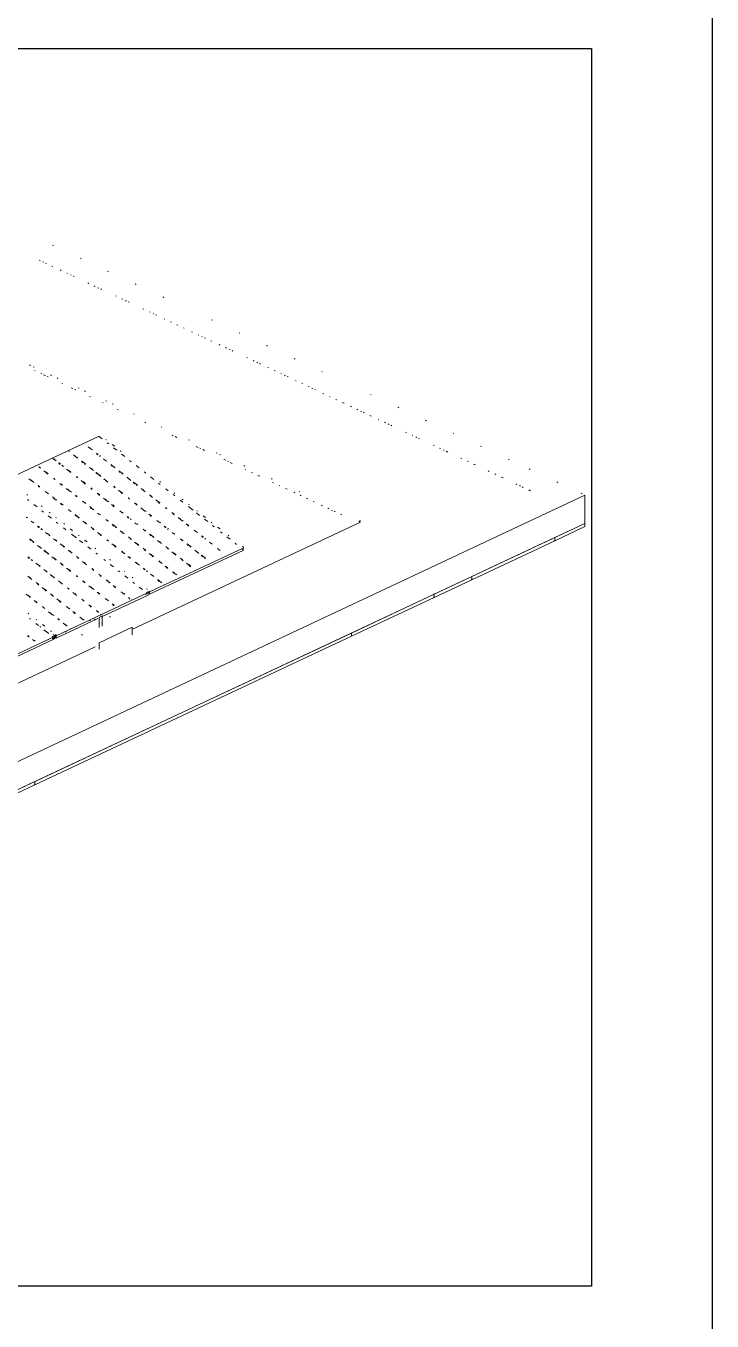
# Paper-space layout '03 3D Building and Roof' of a CAD drawing. Header units: millimetres. Extents: x 5 to 415, y 5 to 292.
# Drawn here: x 306.6 to 335, y 55.9 to 109.6 of the extents above; entities that cross this region are included whole.
import ezdxf

# ---------------------------------------------------------------- set-up
doc = ezdxf.new("R2010")
doc.units = ezdxf.units.MM
doc.layers.add('EXISTING', color=7, linetype='Continuous')
doc.layers.add('FRAME', color=7, linetype='Continuous')
picture_1 = doc.add_image_def('image3.png', size_in_pixel=(1577, 763))

# ---------------------------------------------------------------- blocks, each defined once
blk = doc.blocks.new('SHEET_03')
at = {"layer": 'EXISTING', "color": 250, "lineweight": 9}
for p, q in [((307.705, 100.477), (307.667, 100.494)), ((307.111, 99.876), (307.149, 99.858)), ((308.847, 99.94), (308.809, 99.958)), ((307.263, 99.805), (307.301, 99.787)), ((307.378, 99.751), (307.416, 99.733)), ((307.644, 99.626), (307.682, 99.608)), ((307.987, 99.465), (308.025, 99.447)), ((308.253, 99.34), (308.291, 99.322)), ((309.989, 99.404), (309.951, 99.422)), ((308.405, 99.268), (308.443, 99.251)), ((308.52, 99.215), (308.558, 99.197)), ((309.129, 98.929), (309.167, 98.911)), ((309.395, 98.804), (309.433, 98.786)), ((311.131, 98.868), (311.093, 98.886)), ((309.547, 98.732), (309.585, 98.714)), ((309.662, 98.679), (309.7, 98.661)), ((310.271, 98.393), (310.309, 98.375)), ((310.537, 98.268), (310.575, 98.25)), ((312.273, 98.332), (312.235, 98.35)), ((310.689, 98.196), (310.727, 98.178)), ((310.804, 98.142), (310.842, 98.125)), ((311.413, 97.857), (311.451, 97.839)), ((311.679, 97.731), (311.717, 97.714)), ((311.831, 97.66), (311.869, 97.642)), ((311.946, 97.606), (311.984, 97.588)), ((312.288, 97.446), (312.326, 97.428)), ((312.555, 97.32), (312.593, 97.303)), ((312.821, 97.195), (312.859, 97.177)), ((314.291, 97.385), (314.253, 97.403)), ((313.088, 97.07), (313.126, 97.052)), ((313.43, 96.909), (313.468, 96.891)), ((313.697, 96.784), (313.735, 96.766)), ((313.849, 96.713), (313.887, 96.695)), ((313.963, 96.659), (314.001, 96.641)), ((315.433, 96.849), (315.395, 96.867)), ((314.23, 96.534), (314.268, 96.516)), ((314.572, 96.373), (314.61, 96.355)), ((314.839, 96.248), (314.877, 96.23)), ((314.991, 96.177), (315.029, 96.159)), ((315.105, 96.123), (315.143, 96.105)), ((316.575, 96.313), (316.537, 96.33)), ((306.748, 95.511), (306.71, 95.529)), ((315.714, 95.837), (315.752, 95.819)), ((315.981, 95.712), (316.019, 95.694)), ((316.133, 95.64), (316.171, 95.623)), ((316.247, 95.587), (316.285, 95.569)), ((317.717, 95.776), (317.679, 95.794)), ((306.901, 95.439), (306.863, 95.457)), ((306.913, 95.302), (306.951, 95.284)), ((307.18, 95.176), (307.218, 95.158)), ((307.294, 95.123), (307.37, 95.087)), ((307.446, 95.051), (307.485, 95.033)), ((307.625, 95.099), (307.587, 95.117)), ((307.892, 94.974), (307.854, 94.992)), ((316.59, 95.426), (316.628, 95.408)), ((316.856, 95.301), (316.894, 95.283)), ((317.123, 95.176), (317.161, 95.158)), ((317.275, 95.104), (317.313, 95.086)), ((317.389, 95.051), (317.427, 95.033)), ((318.859, 95.24), (318.821, 95.258)), ((308.056, 94.765), (308.095, 94.747)), ((308.438, 94.586), (308.514, 94.55)), ((308.59, 94.514), (308.628, 94.496)), ((308.769, 94.562), (308.731, 94.58)), ((309.036, 94.437), (308.998, 94.455)), ((317.732, 94.89), (317.77, 94.872)), ((317.998, 94.765), (318.036, 94.747)), ((318.265, 94.64), (318.303, 94.622)), ((318.417, 94.568), (318.455, 94.55)), ((318.531, 94.515), (318.569, 94.497)), ((309.2, 94.228), (309.238, 94.21)), ((309.734, 93.977), (309.772, 93.959)), ((309.913, 94.025), (309.874, 94.043)), ((310.179, 93.9), (310.141, 93.918)), ((318.874, 94.354), (318.912, 94.336)), ((319.14, 94.229), (319.178, 94.211)), ((319.407, 94.104), (319.445, 94.086)), ((319.673, 93.978), (319.749, 93.943)), ((320.876, 94.293), (320.838, 94.311)), ((310.344, 93.691), (310.382, 93.673)), ((311.056, 93.488), (311.018, 93.506)), ((320.016, 93.818), (320.054, 93.8)), ((320.282, 93.692), (320.32, 93.675)), ((320.435, 93.621), (320.473, 93.603)), ((320.549, 93.567), (320.587, 93.549)), ((320.815, 93.442), (320.891, 93.407)), ((322.018, 93.757), (321.98, 93.775)), ((311.488, 93.154), (311.526, 93.136)), ((312.2, 92.951), (312.162, 92.969)), ((321.158, 93.281), (321.196, 93.264)), ((321.424, 93.156), (321.462, 93.138)), ((321.577, 93.085), (321.615, 93.067)), ((321.691, 93.031), (321.729, 93.013)), ((323.16, 93.221), (323.122, 93.239)), ((305.794, 90.799), (309.593, 92.582)), ((309.597, 92.569), (309.73, 92.464)), ((309.908, 92.422), (309.875, 92.448)), ((312.631, 92.617), (312.67, 92.599)), ((312.746, 92.563), (312.822, 92.527)), ((313.344, 92.414), (313.306, 92.432)), ((322.3, 92.745), (322.338, 92.727)), ((322.566, 92.62), (322.605, 92.602)), ((322.719, 92.549), (322.757, 92.531)), ((322.833, 92.495), (322.871, 92.477)), ((324.303, 92.685), (324.264, 92.702)), ((308.375, 91.941), (308.342, 91.967)), ((308.609, 91.757), (308.542, 91.81)), ((308.563, 91.778), (308.696, 91.673)), ((309.142, 92.133), (309.276, 92.029)), ((309.221, 92.087), (309.188, 92.113)), ((309.321, 92.008), (309.288, 92.035)), ((309.555, 91.825), (309.488, 91.878)), ((309.539, 91.806), (309.506, 91.832)), ((309.509, 91.846), (309.542, 91.819)), ((309.655, 91.747), (309.621, 91.773)), ((309.93, 92.307), (309.997, 92.255)), ((310.242, 92.16), (310.142, 92.239)), ((310.197, 92.098), (310.33, 91.993)), ((310.508, 91.951), (310.475, 91.977)), ((310.53, 91.836), (310.663, 91.731)), ((313.623, 92.151), (313.699, 92.116)), ((313.775, 92.08), (313.813, 92.062)), ((313.889, 92.026), (313.966, 91.99)), ((314.487, 91.877), (314.449, 91.895)), ((314.64, 91.806), (314.602, 91.824)), ((323.442, 92.209), (323.48, 92.191)), ((323.708, 92.084), (323.747, 92.066)), ((323.861, 92.013), (323.899, 91.995)), ((323.975, 91.959), (324.051, 91.923)), ((325.445, 92.148), (325.406, 92.166)), ((307.104, 91.302), (307.171, 91.25)), ((307.147, 91.268), (307.113, 91.294)), ((307.15, 91.282), (307.116, 91.308)), ((307.683, 91.657), (307.817, 91.553)), ((307.763, 91.611), (307.729, 91.637)), ((307.917, 91.474), (307.983, 91.422)), ((307.996, 91.428), (307.929, 91.48)), ((307.98, 91.408), (307.947, 91.435)), ((308.05, 91.37), (308.117, 91.317)), ((308.093, 91.336), (308.059, 91.362)), ((308.096, 91.349), (308.062, 91.376)), ((308.709, 91.679), (308.675, 91.705)), ((308.863, 91.542), (308.929, 91.49)), ((309.042, 91.417), (308.875, 91.548)), ((308.926, 91.476), (308.893, 91.502)), ((308.996, 91.438), (309.029, 91.411)), ((309.039, 91.404), (309.005, 91.43)), ((309.196, 91.281), (309.363, 91.15)), ((309.308, 91.208), (309.275, 91.234)), ((309.609, 91.767), (309.642, 91.741)), ((309.775, 91.636), (309.875, 91.558)), ((309.921, 91.538), (309.888, 91.564)), ((310.155, 91.354), (310.088, 91.407)), ((310.139, 91.335), (310.106, 91.361)), ((310.109, 91.375), (310.242, 91.27)), ((310.255, 91.276), (310.221, 91.302)), ((310.863, 91.574), (310.93, 91.522)), ((311.13, 91.365), (311.263, 91.261)), ((314.766, 91.614), (314.843, 91.579)), ((314.919, 91.543), (314.957, 91.525)), ((315.033, 91.489), (315.109, 91.453)), ((315.631, 91.34), (315.593, 91.358)), ((324.584, 91.673), (324.622, 91.655)), ((324.85, 91.548), (324.889, 91.53)), ((325.117, 91.423), (325.193, 91.387)), ((326.587, 91.612), (326.549, 91.63)), ((306.691, 90.815), (306.858, 90.685)), ((306.804, 90.743), (306.77, 90.769)), ((307.304, 91.145), (307.471, 91.014)), ((307.483, 91.02), (307.383, 91.098)), ((307.467, 91), (307.434, 91.027)), ((307.704, 90.831), (307.77, 90.779)), ((307.75, 90.811), (307.716, 90.837)), ((308.25, 91.213), (308.417, 91.082)), ((308.429, 91.088), (308.329, 91.166)), ((308.413, 91.068), (308.38, 91.094)), ((308.426, 91.074), (308.393, 91.1)), ((308.65, 90.899), (308.716, 90.847)), ((308.693, 90.865), (308.659, 90.891)), ((308.696, 90.879), (308.662, 90.905)), ((308.85, 90.742), (309.016, 90.611)), ((309.463, 91.071), (309.529, 91.019)), ((309.642, 90.946), (309.475, 91.077)), ((309.526, 91.005), (309.493, 91.032)), ((309.596, 90.967), (309.663, 90.914)), ((309.639, 90.933), (309.605, 90.959)), ((309.796, 90.81), (309.962, 90.679)), ((309.908, 90.737), (309.875, 90.763)), ((310.409, 91.139), (310.475, 91.087)), ((310.588, 91.014), (310.421, 91.145)), ((310.472, 91.073), (310.439, 91.099)), ((310.542, 91.035), (310.575, 91.009)), ((310.585, 91.001), (310.551, 91.027)), ((310.742, 90.878), (310.909, 90.747)), ((310.854, 90.805), (310.821, 90.831)), ((311.463, 91.104), (311.53, 91.051)), ((311.73, 90.894), (311.863, 90.79)), ((315.643, 91.203), (315.681, 91.185)), ((315.91, 91.078), (315.948, 91.06)), ((316.177, 90.952), (316.253, 90.916)), ((316.775, 90.803), (316.737, 90.821)), ((325.726, 91.137), (325.764, 91.119)), ((325.993, 91.012), (326.031, 90.994)), ((326.259, 90.887), (326.335, 90.851)), ((327.462, 91.201), (327.424, 91.219)), ((306.904, 90.664), (306.87, 90.69)), ((307.137, 90.481), (307.07, 90.533)), ((307.121, 90.462), (307.088, 90.488)), ((307.091, 90.501), (307.124, 90.475)), ((307.358, 90.292), (307.458, 90.214)), ((307.503, 90.193), (307.47, 90.22)), ((307.97, 90.622), (308.07, 90.543)), ((308.083, 90.549), (308.016, 90.601)), ((308.067, 90.53), (308.034, 90.556)), ((308.237, 90.412), (308.404, 90.282)), ((308.349, 90.34), (308.316, 90.366)), ((308.449, 90.261), (308.416, 90.287)), ((309.029, 90.617), (308.929, 90.695)), ((309.013, 90.597), (308.98, 90.624)), ((309.25, 90.428), (309.316, 90.376)), ((309.292, 90.394), (309.259, 90.42)), ((309.296, 90.408), (309.262, 90.434)), ((309.516, 90.219), (309.616, 90.14)), ((309.629, 90.146), (309.562, 90.198)), ((310.196, 90.496), (310.262, 90.444)), ((310.239, 90.462), (310.205, 90.488)), ((310.242, 90.476), (310.208, 90.502)), ((310.396, 90.339), (310.562, 90.208)), ((310.575, 90.214), (310.475, 90.293)), ((310.559, 90.194), (310.526, 90.221)), ((311.009, 90.668), (311.075, 90.616)), ((311.188, 90.544), (311.021, 90.674)), ((311.072, 90.602), (311.039, 90.629)), ((311.142, 90.564), (311.175, 90.538)), ((311.185, 90.53), (311.151, 90.556)), ((311.342, 90.407), (311.508, 90.276)), ((311.454, 90.334), (311.421, 90.36)), ((312.063, 90.633), (312.13, 90.58)), ((312.141, 90.669), (312.108, 90.696)), ((312.363, 90.397), (312.463, 90.319)), ((312.663, 90.162), (312.73, 90.11)), ((312.741, 90.199), (312.708, 90.225)), ((316.787, 90.666), (316.825, 90.648)), ((317.054, 90.541), (317.092, 90.523)), ((317.321, 90.415), (317.397, 90.379)), ((317.664, 90.254), (317.702, 90.236)), ((317.919, 90.266), (317.881, 90.284)), ((326.868, 90.601), (326.906, 90.583)), ((327.02, 90.529), (327.058, 90.511)), ((327.135, 90.476), (327.173, 90.458)), ((327.401, 90.35), (327.477, 90.315)), ((328.604, 90.665), (328.566, 90.683)), ((329.609, 90.193), (329.568, 90.212)), ((263.229, 58.915), (329.731, 90.136)), ((306.631, 90.131), (306.598, 90.157)), ((306.624, 89.961), (306.691, 89.908)), ((306.891, 89.751), (307.024, 89.647)), ((307.231, 89.66), (307.198, 89.686)), ((307.737, 90.01), (307.67, 90.063)), ((307.721, 89.991), (307.688, 90.017)), ((307.691, 90.031), (307.824, 89.926)), ((307.837, 89.932), (307.803, 89.958)), ((307.991, 89.795), (308.057, 89.743)), ((308.103, 89.723), (308.003, 89.801)), ((308.054, 89.729), (308.021, 89.755)), ((308.683, 90.078), (308.616, 90.131)), ((308.667, 90.059), (308.634, 90.085)), ((308.637, 90.099), (308.67, 90.072)), ((308.904, 89.889), (309.004, 89.811)), ((309.049, 89.79), (309.016, 89.817)), ((309.283, 89.607), (309.216, 89.66)), ((309.237, 89.628), (309.37, 89.523)), ((309.613, 90.127), (309.58, 90.153)), ((309.783, 90.009), (309.95, 89.879)), ((309.895, 89.937), (309.862, 89.963)), ((309.995, 89.858), (309.962, 89.885)), ((310.116, 89.748), (310.216, 89.669)), ((310.229, 89.675), (310.162, 89.728)), ((310.213, 89.656), (310.18, 89.682)), ((310.796, 90.025), (310.862, 89.973)), ((310.838, 89.991), (310.805, 90.017)), ((310.841, 90.005), (310.808, 90.031)), ((311.062, 89.816), (311.162, 89.737)), ((311.175, 89.743), (311.108, 89.795)), ((311.159, 89.724), (311.126, 89.75)), ((311.788, 90.073), (311.688, 90.151)), ((311.742, 90.093), (311.808, 90.041)), ((311.784, 90.059), (311.751, 90.085)), ((311.942, 89.936), (312.108, 89.805)), ((312.121, 89.811), (312.021, 89.89)), ((312.105, 89.792), (312.072, 89.818)), ((312.387, 89.602), (312.354, 89.628)), ((312.963, 89.926), (313.063, 89.848)), ((313.074, 89.937), (313.041, 89.963)), ((313.296, 89.665), (313.496, 89.508)), ((313.341, 89.728), (313.308, 89.754)), ((317.931, 90.129), (317.969, 90.111)), ((318.198, 90.004), (318.236, 89.986)), ((318.464, 89.878), (318.503, 89.86)), ((318.808, 89.717), (318.846, 89.699)), ((329.731, 88.966), (329.731, 90.136)), ((306.58, 89.216), (306.613, 89.19)), ((306.626, 89.196), (306.592, 89.222)), ((307.224, 89.49), (307.291, 89.437)), ((307.491, 89.28), (307.624, 89.176)), ((307.565, 89.399), (307.531, 89.425)), ((307.831, 89.189), (307.798, 89.216)), ((308.324, 89.534), (308.424, 89.455)), ((308.437, 89.461), (308.403, 89.487)), ((308.591, 89.324), (308.657, 89.272)), ((308.77, 89.199), (308.603, 89.33)), ((308.654, 89.258), (308.621, 89.284)), ((308.724, 89.22), (308.757, 89.194)), ((308.767, 89.186), (308.733, 89.212)), ((309.267, 89.588), (309.234, 89.614)), ((309.383, 89.529), (309.349, 89.555)), ((309.537, 89.392), (309.603, 89.34)), ((309.649, 89.32), (309.616, 89.346)), ((309.87, 89.131), (309.97, 89.052)), ((310.449, 89.486), (310.549, 89.408)), ((310.595, 89.388), (310.562, 89.414)), ((310.829, 89.204), (310.762, 89.257)), ((310.813, 89.185), (310.78, 89.211)), ((310.783, 89.225), (310.816, 89.199)), ((310.883, 89.146), (310.916, 89.12)), ((310.929, 89.126), (310.895, 89.152)), ((311.329, 89.607), (311.496, 89.476)), ((311.438, 89.52), (311.405, 89.546)), ((311.441, 89.534), (311.408, 89.56)), ((311.541, 89.455), (311.508, 89.482)), ((311.662, 89.345), (311.762, 89.266)), ((311.775, 89.272), (311.708, 89.325)), ((311.759, 89.253), (311.726, 89.279)), ((312.342, 89.622), (312.408, 89.57)), ((312.384, 89.588), (312.351, 89.614)), ((312.608, 89.413), (312.708, 89.334)), ((312.721, 89.34), (312.654, 89.393)), ((312.705, 89.321), (312.672, 89.347)), ((312.875, 89.204), (313.041, 89.073)), ((312.984, 89.117), (312.951, 89.143)), ((312.987, 89.131), (312.954, 89.157)), ((313.629, 89.403), (313.763, 89.299)), ((313.674, 89.466), (313.641, 89.492)), ((314.007, 89.204), (313.908, 89.283)), ((313.963, 89.142), (314.096, 89.037)), ((319.074, 89.592), (319.113, 89.574)), ((319.227, 89.52), (319.265, 89.502)), ((319.341, 89.467), (319.379, 89.449)), ((319.608, 89.341), (319.646, 89.324)), ((329.731, 88.966), (263.229, 57.745)), ((306.78, 89.059), (306.847, 89.007)), ((306.892, 88.987), (306.859, 89.013)), ((307.046, 88.85), (307.113, 88.798)), ((307.126, 88.804), (307.059, 88.856)), ((307.11, 88.784), (307.077, 88.81)), ((307.18, 88.746), (307.246, 88.693)), ((307.226, 88.725), (307.192, 88.751)), ((307.38, 88.589), (307.446, 88.536)), ((307.824, 89.019), (307.891, 88.967)), ((308.124, 88.783), (308.224, 88.705)), ((308.165, 88.928), (308.131, 88.954)), ((308.498, 88.666), (308.398, 88.745)), ((308.924, 89.063), (309.091, 88.932)), ((309.036, 88.99), (309.003, 89.016)), ((309.37, 88.729), (309.27, 88.807)), ((309.324, 88.749), (309.391, 88.697)), ((309.367, 88.715), (309.333, 88.741)), ((309.524, 88.592), (309.69, 88.461)), ((309.982, 89.058), (309.949, 89.084)), ((310.137, 88.921), (310.203, 88.869)), ((310.316, 88.796), (310.149, 88.927)), ((310.2, 88.855), (310.167, 88.882)), ((310.27, 88.817), (310.303, 88.791)), ((310.313, 88.783), (310.279, 88.809)), ((310.47, 88.66), (310.637, 88.529)), ((310.582, 88.587), (310.549, 88.613)), ((310.957, 84.57), (320.435, 89.019)), ((311.083, 88.989), (311.149, 88.937)), ((311.195, 88.917), (311.162, 88.943)), ((311.416, 88.728), (311.516, 88.649)), ((311.528, 88.655), (311.495, 88.681)), ((311.995, 89.083), (312.095, 89.005)), ((312.141, 88.985), (312.108, 89.011)), ((312.295, 88.848), (312.362, 88.796)), ((312.374, 88.801), (312.308, 88.854)), ((312.359, 88.782), (312.326, 88.808)), ((312.429, 88.743), (312.462, 88.717)), ((312.474, 88.723), (312.441, 88.749)), ((312.629, 88.586), (312.695, 88.534)), ((313.087, 89.052), (313.054, 89.079)), ((313.208, 88.942), (313.308, 88.863)), ((313.321, 88.869), (313.254, 88.922)), ((313.305, 88.85), (313.272, 88.876)), ((313.541, 88.68), (313.641, 88.602)), ((313.687, 88.582), (313.654, 88.608)), ((314.274, 88.995), (314.241, 89.021)), ((314.296, 88.88), (314.363, 88.828)), ((314.607, 88.734), (314.507, 88.812)), ((314.629, 88.619), (314.696, 88.566)), ((320.435, 89.085), (320.365, 89.052)), ((320.365, 89.052), (320.435, 89.019)), ((328.482, 88.38), (329.731, 88.966)), ((329.731, 88.83), (328.482, 88.244)), ((329.731, 88.83), (329.731, 88.966)), ((306.711, 88.316), (306.777, 88.264)), ((306.89, 88.191), (306.723, 88.322)), ((306.774, 88.25), (306.741, 88.276)), ((306.844, 88.212), (306.877, 88.186)), ((306.887, 88.178), (306.853, 88.204)), ((307.044, 88.055), (307.211, 87.924)), ((307.559, 88.464), (307.459, 88.542)), ((307.513, 88.484), (307.546, 88.458)), ((307.556, 88.45), (307.522, 88.476)), ((307.713, 88.327), (307.846, 88.222)), ((307.825, 88.254), (307.792, 88.281)), ((307.98, 88.118), (308.046, 88.065)), ((308.159, 87.993), (308.059, 88.071)), ((308.457, 88.522), (308.657, 88.365)), ((308.764, 88.457), (308.731, 88.483)), ((308.791, 88.26), (308.924, 88.156)), ((309.098, 88.195), (308.998, 88.274)), ((309.703, 88.467), (309.603, 88.545)), ((309.687, 88.447), (309.654, 88.474)), ((309.924, 88.278), (309.99, 88.226)), ((309.97, 88.258), (309.936, 88.284)), ((310.124, 88.121), (310.29, 87.99)), ((310.303, 87.996), (310.203, 88.075)), ((310.916, 88.326), (310.816, 88.404)), ((310.87, 88.346), (310.936, 88.294)), ((310.913, 88.312), (310.879, 88.338)), ((311.07, 88.189), (311.236, 88.058)), ((311.249, 88.064), (311.149, 88.142)), ((311.233, 88.044), (311.2, 88.071)), ((311.683, 88.518), (311.749, 88.466)), ((311.862, 88.393), (311.695, 88.524)), ((311.746, 88.452), (311.713, 88.479)), ((311.816, 88.414), (311.849, 88.388)), ((311.859, 88.38), (311.825, 88.406)), ((312.016, 88.257), (312.182, 88.126)), ((312.128, 88.184), (312.095, 88.21)), ((312.741, 88.514), (312.708, 88.54)), ((312.962, 88.325), (313.062, 88.246)), ((313.074, 88.252), (313.041, 88.278)), ((313.228, 88.115), (313.295, 88.063)), ((313.408, 87.991), (313.241, 88.121)), ((313.292, 88.049), (313.259, 88.076)), ((313.841, 88.445), (313.908, 88.393)), ((313.92, 88.398), (313.854, 88.451)), ((313.905, 88.379), (313.872, 88.405)), ((313.975, 88.34), (314.008, 88.314)), ((314.02, 88.32), (313.987, 88.346)), ((314.175, 88.183), (314.241, 88.131)), ((314.287, 88.111), (314.254, 88.137)), ((314.896, 88.409), (315.029, 88.305)), ((314.974, 88.446), (314.941, 88.472)), ((315.229, 88.148), (315.296, 88.095)), ((325.048, 86.768), (328.482, 88.38)), ((328.482, 88.244), (325.048, 86.631)), ((328.444, 88.262), (328.482, 88.244)), ((328.482, 88.244), (328.482, 88.38)), ((306.642, 87.573), (306.708, 87.521)), ((306.721, 87.527), (306.654, 87.579)), ((306.705, 87.507), (306.672, 87.533)), ((307.156, 87.982), (307.123, 88.008)), ((307.311, 87.845), (307.377, 87.793)), ((307.49, 87.721), (307.323, 87.851)), ((307.374, 87.779), (307.341, 87.806)), ((307.444, 87.741), (307.511, 87.688)), ((307.487, 87.707), (307.453, 87.733)), ((307.644, 87.584), (307.81, 87.453)), ((307.823, 87.459), (307.723, 87.537)), ((308.113, 88.013), (308.146, 87.987)), ((308.156, 87.979), (308.122, 88.005)), ((308.313, 87.856), (308.48, 87.725)), ((308.425, 87.784), (308.392, 87.81)), ((308.759, 87.522), (308.659, 87.6)), ((308.713, 87.542), (308.746, 87.516)), ((309.124, 87.999), (309.257, 87.894)), ((309.464, 87.908), (309.431, 87.934)), ((309.457, 87.737), (309.524, 87.685)), ((310.287, 87.977), (310.254, 88.003)), ((310.524, 87.807), (310.624, 87.729)), ((310.566, 87.773), (310.533, 87.799)), ((310.569, 87.787), (310.536, 87.813)), ((310.669, 87.708), (310.636, 87.734)), ((310.79, 87.598), (310.89, 87.519)), ((310.903, 87.525), (310.836, 87.578)), ((310.887, 87.506), (310.854, 87.532)), ((311.516, 87.855), (311.416, 87.933)), ((311.47, 87.875), (311.536, 87.823)), ((311.67, 87.718), (311.836, 87.587)), ((311.688, 86.124), (315.564, 87.944)), ((311.688, 86.027), (315.564, 87.847)), ((311.849, 87.593), (311.749, 87.672)), ((311.833, 87.574), (311.8, 87.6)), ((312.462, 87.923), (312.362, 88.001)), ((312.416, 87.943), (312.482, 87.891)), ((312.459, 87.909), (312.425, 87.935)), ((312.616, 87.786), (312.782, 87.655)), ((312.795, 87.661), (312.695, 87.74)), ((313.061, 87.452), (312.961, 87.53)), ((313.362, 88.011), (313.395, 87.985)), ((313.405, 87.977), (313.371, 88.003)), ((313.562, 87.854), (313.728, 87.723)), ((313.674, 87.781), (313.641, 87.807)), ((313.828, 87.645), (313.895, 87.592)), ((314.007, 87.52), (313.841, 87.65)), ((313.892, 87.579), (313.859, 87.605)), ((313.962, 87.54), (313.995, 87.514)), ((314.004, 87.506), (313.971, 87.532)), ((314.508, 87.922), (314.608, 87.843)), ((314.62, 87.849), (314.587, 87.875)), ((315.555, 87.89), (315.521, 87.916)), ((315.574, 87.975), (315.541, 88.001)), ((315.555, 87.89), (315.574, 87.975)), ((315.564, 87.944), (315.564, 87.847)), ((306.775, 87.469), (306.841, 87.416)), ((306.821, 87.448), (306.787, 87.474)), ((306.975, 87.312), (307.041, 87.259)), ((307.154, 87.187), (307.054, 87.265)), ((307.108, 87.207), (307.141, 87.181)), ((307.151, 87.173), (307.118, 87.199)), ((307.308, 87.05), (307.441, 86.945)), ((307.421, 86.977), (307.387, 87.004)), ((307.82, 87.445), (307.787, 87.471)), ((308.09, 87.25), (307.99, 87.328)), ((308.044, 87.27), (308.11, 87.218)), ((308.244, 87.113), (308.41, 86.982)), ((308.423, 86.988), (308.323, 87.067)), ((308.407, 86.969), (308.374, 86.995)), ((308.913, 87.385), (309.079, 87.254)), ((309.025, 87.313), (308.992, 87.339)), ((309.358, 87.051), (309.292, 87.103)), ((309.313, 87.071), (309.379, 87.019)), ((309.79, 87.475), (309.857, 87.423)), ((310.064, 87.437), (310.031, 87.463)), ((310.057, 87.266), (310.19, 87.162)), ((310.39, 87.005), (310.457, 86.952)), ((310.664, 86.966), (310.631, 86.992)), ((311.09, 87.362), (311.223, 87.258)), ((311.166, 87.302), (311.133, 87.328)), ((311.169, 87.316), (311.136, 87.342)), ((311.269, 87.237), (311.236, 87.264)), ((311.423, 87.101), (311.49, 87.048)), ((311.503, 87.054), (311.436, 87.107)), ((311.487, 87.035), (311.454, 87.061)), ((311.557, 86.996), (311.59, 86.97)), ((311.603, 86.976), (311.569, 87.002)), ((312.07, 87.404), (312.17, 87.326)), ((312.112, 87.37), (312.079, 87.396)), ((312.115, 87.384), (312.082, 87.41)), ((312.215, 87.305), (312.182, 87.332)), ((312.336, 87.195), (312.436, 87.116)), ((312.449, 87.122), (312.382, 87.175)), ((312.433, 87.103), (312.4, 87.129)), ((312.636, 86.959), (312.769, 86.855)), ((313.016, 87.472), (313.082, 87.42)), ((313.216, 87.315), (313.382, 87.184)), ((313.395, 87.19), (313.295, 87.269)), ((313.379, 87.171), (313.346, 87.197)), ((313.582, 87.027), (313.579, 87.014)), ((306.639, 86.778), (306.806, 86.647)), ((306.752, 86.705), (306.718, 86.731)), ((307.085, 86.443), (306.985, 86.522)), ((307.039, 86.464), (307.106, 86.411)), ((307.082, 86.43), (307.048, 86.456)), ((307.575, 86.841), (307.641, 86.788)), ((307.638, 86.775), (307.605, 86.801)), ((307.754, 86.716), (307.654, 86.794)), ((307.708, 86.736), (307.741, 86.71)), ((307.908, 86.579), (308.075, 86.448)), ((308.02, 86.506), (307.987, 86.533)), ((308.644, 86.799), (308.71, 86.747)), ((308.686, 86.765), (308.653, 86.791)), ((308.689, 86.779), (308.656, 86.805)), ((308.91, 86.59), (309.01, 86.511)), ((309.023, 86.517), (308.956, 86.57)), ((309.007, 86.498), (308.974, 86.524)), ((309.579, 86.862), (309.679, 86.784)), ((309.676, 86.77), (309.643, 86.796)), ((309.958, 86.58), (309.892, 86.633)), ((309.913, 86.601), (310.046, 86.496)), ((310.058, 86.502), (310.025, 86.528)), ((310.657, 86.795), (310.79, 86.691)), ((310.997, 86.704), (310.964, 86.731)), ((310.99, 86.534), (311.057, 86.481)), ((311.723, 86.865), (311.823, 86.787)), ((311.869, 86.767), (311.836, 86.793)), ((312.023, 86.63), (312.19, 86.499)), ((312.102, 86.583), (312.036, 86.636)), ((312.087, 86.564), (312.054, 86.59)), ((312.202, 86.505), (312.169, 86.531)), ((312.302, 86.427), (312.29, 86.421)), ((312.299, 86.413), (312.302, 86.427)), ((312.712, 86.899), (312.679, 86.925)), ((312.715, 86.913), (312.682, 86.939)), ((312.815, 86.835), (312.782, 86.861)), ((323.487, 86.035), (325.048, 86.768)), ((325.048, 86.631), (323.487, 85.898)), ((325.01, 86.649), (325.048, 86.631)), ((325.048, 86.631), (325.048, 86.768)), ((306.57, 86.035), (306.637, 85.982)), ((306.749, 85.91), (306.649, 85.988)), ((306.703, 85.93), (306.737, 85.904)), ((306.746, 85.896), (306.713, 85.922)), ((307.239, 86.307), (307.406, 86.176)), ((307.418, 86.182), (307.318, 86.26)), ((307.402, 86.162), (307.369, 86.189)), ((307.685, 85.973), (307.585, 86.051)), ((307.639, 85.993), (307.705, 85.941)), ((307.811, 84.304), (311.625, 86.095)), ((308.354, 86.245), (308.287, 86.297)), ((308.308, 86.265), (308.341, 86.239)), ((308.508, 86.108), (308.674, 85.977)), ((308.62, 86.036), (308.587, 86.062)), ((309.177, 86.381), (309.343, 86.25)), ((309.286, 86.294), (309.253, 86.32)), ((309.289, 86.308), (309.256, 86.334)), ((309.389, 86.229), (309.356, 86.256)), ((309.51, 86.119), (309.61, 86.04)), ((309.623, 86.046), (309.556, 86.099)), ((309.607, 86.027), (309.574, 86.053)), ((309.699, 85.093), (311.625, 85.998)), ((310.179, 86.391), (310.279, 86.313)), ((310.292, 86.319), (310.225, 86.371)), ((310.276, 86.299), (310.243, 86.325)), ((310.512, 86.13), (310.646, 86.025)), ((310.658, 86.031), (310.625, 86.057)), ((310.812, 85.894), (310.846, 85.868)), ((310.858, 85.874), (310.825, 85.9)), ((311.257, 86.324), (311.39, 86.22)), ((311.557, 86.089), (311.538, 86.004)), ((311.635, 86.126), (311.557, 86.089)), ((311.597, 86.234), (311.564, 86.26)), ((311.697, 86.155), (311.619, 86.118)), ((311.625, 86.095), (311.625, 85.998)), ((311.678, 86.07), (311.697, 86.155)), ((311.688, 86.027), (311.688, 86.124)), ((320.052, 84.423), (323.487, 86.035)), ((323.487, 85.898), (320.052, 84.286)), ((323.487, 86.035), (323.449, 86.053)), ((323.449, 85.916), (323.487, 85.898)), ((323.487, 85.898), (323.487, 86.035)), ((306.903, 85.773), (307.036, 85.668)), ((307.016, 85.7), (306.982, 85.726)), ((307.349, 85.439), (307.249, 85.517)), ((307.303, 85.459), (307.336, 85.433)), ((307.839, 85.836), (308.005, 85.705)), ((308.018, 85.711), (307.918, 85.79)), ((308.002, 85.691), (307.969, 85.718)), ((308.239, 85.522), (308.339, 85.444)), ((308.281, 85.488), (308.248, 85.514)), ((308.285, 85.502), (308.251, 85.528)), ((308.385, 85.423), (308.351, 85.449)), ((308.954, 85.774), (308.887, 85.826)), ((308.908, 85.794), (308.974, 85.742)), ((309.174, 85.585), (309.274, 85.507)), ((309.287, 85.512), (309.22, 85.565)), ((309.271, 85.493), (309.238, 85.519)), ((309.553, 85.303), (309.487, 85.356)), ((309.843, 85.857), (309.943, 85.779)), ((309.989, 85.759), (309.956, 85.785)), ((310.143, 85.622), (310.21, 85.57)), ((310.222, 85.575), (310.156, 85.628)), ((310.207, 85.556), (310.174, 85.582)), ((310.876, 85.828), (310.843, 85.854)), ((310.958, 85.795), (310.946, 85.79)), ((306.687, 85.224), (306.654, 85.251)), ((306.713, 85.028), (306.747, 85.002)), ((306.98, 84.818), (307.08, 84.74)), ((307.021, 84.963), (306.987, 84.989)), ((307.503, 85.302), (307.67, 85.171)), ((307.615, 85.229), (307.582, 85.256)), ((307.715, 85.151), (307.682, 85.177)), ((307.811, 84.207), (309.545, 85.021)), ((307.949, 84.968), (307.882, 85.02)), ((307.903, 84.988), (307.936, 84.962)), ((308.103, 84.831), (308.27, 84.7)), ((308.505, 85.313), (308.605, 85.234)), ((308.618, 85.24), (308.551, 85.292)), ((308.602, 85.221), (308.569, 85.247)), ((308.805, 85.077), (308.939, 84.973)), ((308.881, 85.017), (308.848, 85.043)), ((308.884, 85.031), (308.851, 85.057)), ((308.984, 84.952), (308.951, 84.979)), ((309.197, 84.931), (309.235, 84.949)), ((309.455, 84.975), (309.376, 85.008)), ((309.508, 85.323), (309.574, 85.271)), ((309.593, 85.07), (309.718, 85.129)), ((309.593, 85.07), (309.593, 84.649)), ((309.674, 85.193), (309.671, 85.179)), ((309.687, 85.199), (309.674, 85.193)), ((309.718, 84.708), (309.718, 85.129)), ((310.064, 85.085), (310.025, 85.103)), ((303.934, 82.484), (307.748, 84.275)), ((306.636, 84.31), (306.702, 84.257)), ((306.682, 84.289), (306.648, 84.316)), ((306.939, 78.266), (320.052, 84.423)), ((320.052, 84.286), (306.939, 78.13)), ((307.147, 84.688), (307.18, 84.661)), ((307.354, 84.701), (307.254, 84.78)), ((307.313, 84.557), (307.513, 84.4)), ((307.62, 84.492), (307.587, 84.518)), ((307.647, 84.295), (307.68, 84.269)), ((307.68, 84.269), (307.661, 84.184)), ((307.758, 84.306), (307.68, 84.269)), ((307.758, 84.306), (307.691, 84.358)), ((307.742, 84.298), (307.723, 84.213)), ((307.733, 84.244), (307.771, 84.262)), ((307.739, 84.22), (307.758, 84.306)), ((307.82, 84.335), (307.742, 84.298)), ((307.748, 84.275), (307.748, 84.178)), ((307.768, 84.276), (307.801, 84.25)), ((307.82, 84.335), (307.787, 84.361)), ((307.801, 84.25), (307.82, 84.335)), ((307.811, 84.207), (307.811, 84.304)), ((308.215, 84.759), (308.182, 84.785)), ((308.195, 84.461), (308.234, 84.479)), ((308.403, 84.596), (308.4, 84.582)), ((308.415, 84.602), (308.403, 84.596)), ((308.847, 84.366), (308.926, 84.329)), ((309.593, 84.016), (310.967, 84.661)), ((310.967, 84.349), (310.967, 84.661)), ((320.052, 84.286), (320.052, 84.423)), ((302.811, 80.745), (309.434, 83.855)), ((303.934, 82.387), (307.748, 84.178)), ((306.836, 84.153), (306.902, 84.1)), ((306.948, 84.08), (306.915, 84.106)), ((307.478, 84.136), (307.517, 84.154)), ((307.661, 84.184), (307.739, 84.22)), ((307.723, 84.213), (307.801, 84.25)), ((307.733, 84.244), (307.811, 84.207)), ((309.593, 84.016), (309.593, 83.756)), ((303.505, 76.654), (306.939, 78.266)), ((306.939, 78.13), (303.505, 76.518)), ((306.901, 78.148), (306.939, 78.13)), ((306.939, 78.13), (306.939, 78.266))]:
    blk.add_line(p, q, dxfattribs=at)
at = {"layer": 'FRAME', "color": 7, "linetype": 'Continuous', "lineweight": 25}
blk.add_line((335, 277), (335, 16), dxfattribs=at)
image = blk.add_image(picture_1, insert=(224, 57.357), size_in_units=(106, 51.286))

psp = doc.layouts.new('03 3D Building and Roof')

# ---------------------------------------------------------------- block references
psp.add_blockref('SHEET_03', (0, 0))

doc.saveas('drawing.dxf')
